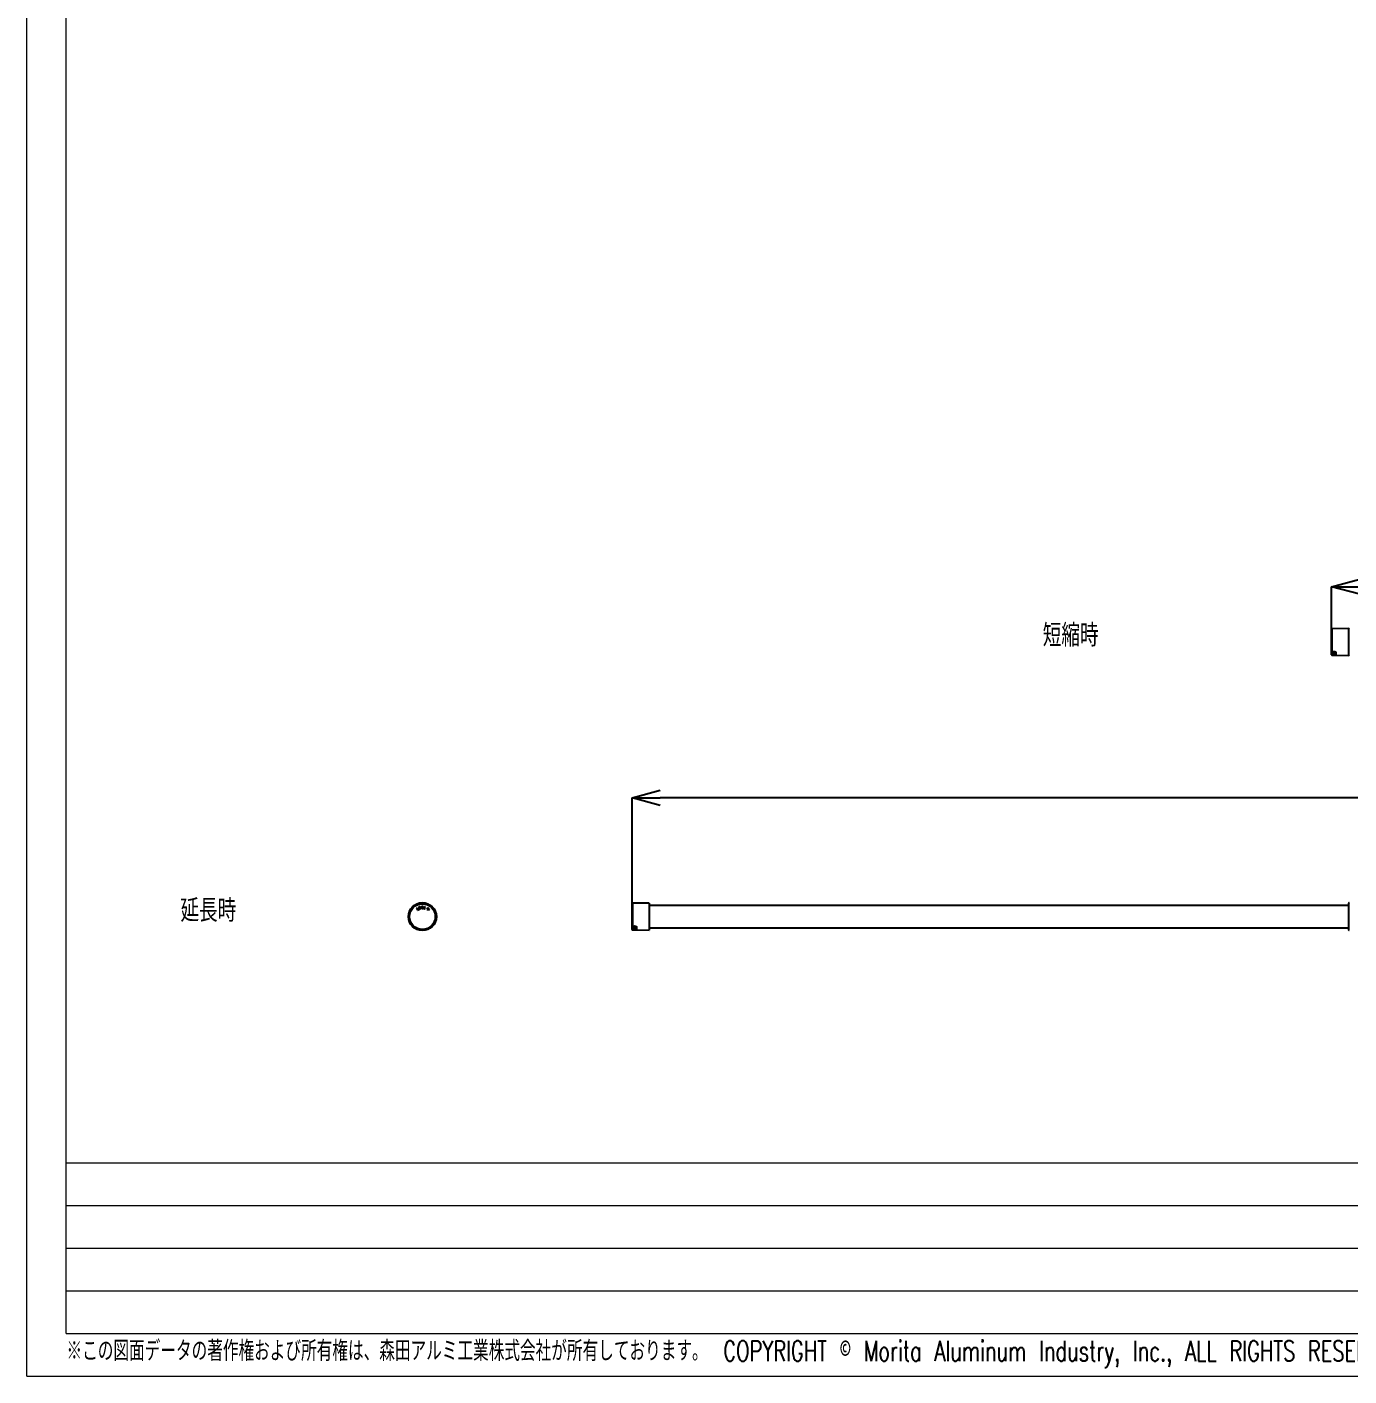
# Model space of a CAD drawing. Header units: millimetres. Extents: x -1 to 4006, y -1 to 3162.
# Drawn here: x 7 to 1557, y -1 to 1580 of the extents above; entities that cross this region are included whole.
import ezdxf

# ---------------------------------------------------------------- set-up
doc = ezdxf.new("R2010")
doc.units = ezdxf.units.MM
doc.header["$PDSIZE"] = -1
doc.layers.add('レイヤー_1', color=179, linetype='Continuous')
doc.styles.add('SLDTEXTSTYLE0', font='TXT', dxfattribs={"width": 0.7, "bigfont": 'bigfont'})
doc.styles.add('SLDTEXTSTYLE1', font='TXT', dxfattribs={"width": 0.75, "bigfont": 'bigfont'})
doc.dimstyles.new('SLDDIMSTYLE5', dxfattribs={"dimtxt": 35, "dimasz": 33.02, "dimexe": 0, "dimexo": 0.0625, "dimgap": 8.75, "dimtad": 1, "dimdec": 1, "dimlfac": 10, "dimrnd": 1e-09, "dimzin": 12, "dimdsep": 46, "dimtxsty": 'SLDTEXTSTYLE1', "dimblk1": 'OPEN30', "dimblk2": 'OPEN30', "dimsah": 1, "dimcen": 0.09, "dimadec": 0, "dimazin": 3, "dimtfac": 1, "dimtdec": 1, "dimtofl": 0, "dimtmove": 0, "dimatfit": 3, "dimldrblk": 'OPEN30', "dimfxl": 1, "dimfrac": 2, "dimtolj": 1, "dimtzin": 12, "dimarcsym": 0})
doc.dimstyles.new('SLDDIMSTYLE8', dxfattribs={"dimtxt": 35, "dimasz": 33.02, "dimexe": 0, "dimexo": 0.0625, "dimgap": 8.75, "dimtad": 1, "dimdec": 1, "dimlfac": 10, "dimrnd": 1e-09, "dimzin": 4, "dimdsep": 46, "dimtxsty": 'SLDTEXTSTYLE1', "dimblk1": 'OPEN30', "dimblk2": 'OPEN30', "dimsah": 1, "dimcen": 0.09, "dimadec": 0, "dimazin": 1, "dimtfac": 1, "dimtdec": 1, "dimtofl": 0, "dimtmove": 0, "dimatfit": 3, "dimldrblk": 'OPEN30', "dimfxl": 1, "dimfrac": 2, "dimtolj": 1, "dimtzin": 12, "dimarcsym": 0})

# ---------------------------------------------------------------- blocks, each defined once
blk = doc.blocks.new('_Open30')
at = {"color": 0, "linetype": 'ByBlock', "lineweight": -2}
for p, q in [((-1, 0.267949), (0, 0)), ((0, 0), (-1, -0.267949)), ((0, 0), (-1, 0))]:
    blk.add_line(p, q, dxfattribs=at)
blk = doc.blocks.new('*D75')
at = {"layer": 'Defpoints', "color": 0, "ltscale": 10}
for p in [(1536.7, 924.2), (1536.7, 874.5), (3306.6, 874.5)]:
    blk.add_point(p, dxfattribs=at)
at = {"layer": 'レイヤー_1', "color": 0, "lineweight": -2, "ltscale": 10}
for p, q in [((1536.7, 874.6), (1536.7, 924.2)), ((3273.6, 924.2), (1569.7, 924.2)), ((3306.6, 874.6), (3306.6, 924.2))]:
    blk.add_line(p, q, dxfattribs=at)
at = {"layer": 'レイヤー_1', "color": 0, "lineweight": -2, "ltscale": 10, "xscale": 33.02, "yscale": 33.02, "zscale": 33.02, "rotation": 180}
blk.add_blockref('_Open30', (1536.7, 924.2), dxfattribs=at)
at = {"layer": 'レイヤー_1', "color": 0, "lineweight": -2, "ltscale": 10, "xscale": 33.02, "yscale": 33.02, "zscale": 33.02}
blk.add_blockref('_Open30', (3306.6, 924.2), dxfattribs=at)
at = {"layer": 'レイヤー_1', "color": 0, "ltscale": 10, "insert": (2379.8, 968), "char_height": 35, "attachment_point": 2, "style": 'SLDTEXTSTYLE1'}
blk.add_mtext('\\A1;17699', dxfattribs=at)
blk = doc.blocks.new('*D73')
at = {"layer": 'Defpoints', "color": 0, "ltscale": 10}
for p in [(716.6, 676.8), (716.6, 552.6), (3306.6, 552.6)]:
    blk.add_point(p, dxfattribs=at)
at = {"layer": 'レイヤー_1', "color": 0, "lineweight": -2, "ltscale": 10}
for p, q in [((716.6, 552.7), (716.6, 676.8)), ((3273.6, 676.8), (749.6, 676.8)), ((3306.6, 552.7), (3306.6, 676.8))]:
    blk.add_line(p, q, dxfattribs=at)
at = {"layer": 'レイヤー_1', "color": 0, "lineweight": -2, "ltscale": 10, "xscale": 33.02, "yscale": 33.02, "zscale": 33.02, "rotation": 180}
blk.add_blockref('_Open30', (716.6, 676.8), dxfattribs=at)
at = {"layer": 'レイヤー_1', "color": 0, "lineweight": -2, "ltscale": 10, "xscale": 33.02, "yscale": 33.02, "zscale": 33.02}
blk.add_blockref('_Open30', (3306.6, 676.8), dxfattribs=at)
at = {"layer": 'レイヤー_1', "color": 0, "ltscale": 10, "insert": (2001.3, 720.6), "char_height": 35, "attachment_point": 2, "style": 'SLDTEXTSTYLE1'}
blk.add_mtext('\\A1;25900.0', dxfattribs=at)

msp = doc.modelspace()

# ---------------------------------------------------------------- linework, layer by layer
at = {"color": 7, "linetype": 'Continuous', "lineweight": 25, "ltscale": 10}
for p, q in [((1536.7267, 844.36739), (1536.7267, 874.52352)), ((1556.9267, 875.19546), (1537.22233, 875.0235)), ((1556.9267, 859.44546), (1556.9267, 875.23115)), ((1556.9267, 843.65977), (1556.9267, 859.44546)), ((1537.22233, 843.86741), (1556.9267, 843.69546)), ((1538.42233, 843.95548), (1538.42233, 847.11254)), ((1538.9267, 847.5081), (1538.9267, 844.45875)), ((1540.9267, 848.0081), (1539.4267, 848.0081)), ((1541.4267, 844.428), (1541.4267, 847.5081)), ((1541.92233, 847.11334), (1541.92233, 843.92474)), ((464.23332, 547.5365), (463.88471, 547.31614)), ((463.89675, 547.31342), (463.88471, 547.31614)), ((463.88471, 547.31614), (465.2161, 545.21007)), ((464.23061, 547.52446), (463.89675, 547.31342)), ((463.89675, 547.31342), (465.21881, 545.22211)), ((464.23061, 547.52446), (464.23332, 547.5365)), ((465.39144, 545.68819), (464.23061, 547.52446)), ((465.39415, 545.70023), (464.23332, 547.5365)), ((465.2161, 545.21007), (466.45126, 545.99082)), ((465.21881, 545.22211), (465.2161, 545.21007)), ((465.21881, 545.22211), (466.43922, 545.99354)), ((466.27799, 546.24858), (465.39144, 545.68819)), ((465.39144, 545.68819), (465.39415, 545.70023)), ((466.28071, 546.26062), (465.39415, 545.70023)), ((466.27799, 546.24858), (466.28071, 546.26062)), ((466.43922, 545.99354), (466.27799, 546.24858)), ((466.45126, 545.99082), (466.28071, 546.26062)), ((466.43922, 545.99354), (466.45126, 545.99082)), ((466.4925, 547.35258), (466.48418, 547.34995)), ((466.8864, 547.48776), (466.89471, 547.49041)), ((467.20679, 548.94141), (467.20979, 548.94394)), ((467.20679, 548.94141), (467.20957, 548.94356)), ((467.20679, 548.94141), (467.20901, 548.93437)), ((467.20957, 548.94356), (467.20979, 548.94394)), ((467.28233, 548.65076), (467.28264, 548.65198)), ((467.28264, 548.65198), (467.28981, 548.6447)), ((467.2897, 548.64426), (467.28981, 548.6447)), ((467.87443, 546.77741), (467.87181, 546.78575)), ((468.27088, 547.9441), (468.26255, 547.94149)), ((469.92921, 548.20664), (469.93794, 548.20691)), ((470.81157, 546.97035), (470.8118, 546.96162)), ((470.82233, 549.21959), (470.82265, 549.21087)), ((470.8795, 547.27482), (470.87921, 547.28355)), ((471.29545, 549.14704), (471.37013, 549.44263)), ((471.30153, 549.13545), (471.38042, 549.44774)), ((471.43778, 547.09182), (471.36131, 547.3755)), ((471.44812, 547.087), (471.36705, 547.38774)), ((472.60827, 549.37332), (472.06916, 546.94084)), ((472.07957, 546.94747), (472.06916, 546.94084)), ((472.06916, 546.94084), (472.46834, 546.85233)), ((472.6149, 549.36291), (472.07957, 546.94747)), ((472.07957, 546.94747), (472.46171, 546.86274)), ((472.46171, 546.86274), (472.65855, 547.75092)), ((472.46171, 546.86274), (472.46834, 546.85233)), ((472.46834, 546.85233), (472.66636, 547.74583)), ((472.6149, 549.36291), (472.60827, 549.37332)), ((473.00744, 549.28482), (472.60827, 549.37332)), ((472.99703, 549.27819), (472.6149, 549.36291)), ((472.65855, 547.75092), (472.94907, 547.96488)), ((472.65855, 547.75092), (472.66636, 547.74583)), ((472.66636, 547.74583), (472.94489, 547.95096)), ((472.74409, 548.1369), (472.99703, 549.27819)), ((472.74409, 548.1369), (472.75445, 548.1433)), ((472.76731, 548.13107), (472.74409, 548.1369)), ((472.75445, 548.1433), (473.00744, 549.28482)), ((472.7648, 548.1407), (472.75445, 548.1433)), ((472.76731, 548.13107), (472.7648, 548.1407)), ((472.94907, 547.96488), (472.94489, 547.95096)), ((472.94489, 547.95096), (473.42636, 546.63992)), ((472.94907, 547.96488), (473.4329, 546.64741)), ((472.99703, 549.27819), (473.00744, 549.28482)), ((473.89257, 549.08857), (473.01567, 548.36894)), ((473.02132, 548.36228), (473.01567, 548.36894)), ((473.89482, 549.07913), (473.02132, 548.36228)), ((473.27053, 548.1396), (474.36181, 548.97559)), ((473.27053, 548.1396), (473.28101, 548.13664)), ((473.88099, 546.54806), (473.27053, 548.1396)), ((473.28101, 548.13664), (474.38199, 548.98005)), ((473.89495, 546.53602), (473.28101, 548.13664)), ((473.4329, 546.64741), (473.42636, 546.63992)), ((473.42636, 546.63992), (473.89495, 546.53602)), ((473.4329, 546.64741), (473.88099, 546.54806)), ((473.88099, 546.54806), (473.89495, 546.53602)), ((473.89482, 549.07913), (473.89257, 549.08857)), ((474.38199, 548.98005), (473.89257, 549.08857)), ((474.36181, 548.97559), (473.89482, 549.07913)), ((474.36181, 548.97559), (474.38199, 548.98005)), ((477.26653, 547.90031), (476.10071, 546.03461)), ((476.11473, 546.04058), (476.10071, 546.03461)), ((476.10071, 546.03461), (479.22776, 545.3777)), ((477.26731, 547.88509), (476.11473, 546.04058)), ((476.11473, 546.04058), (479.20626, 545.39114)), ((477.26731, 547.88509), (477.26653, 547.90031)), ((479.22776, 545.3777), (477.26653, 547.90031)), ((479.20626, 545.39114), (477.26731, 547.88509)), ((479.20626, 545.39114), (479.22776, 545.3777)), ((716.6267, 522.47607), (716.6267, 552.63219)), ((736.8267, 553.30413), (717.12233, 553.13217)), ((736.8267, 553.30413), (736.8267, 521.80413)), ((1556.9267, 550.55413), (736.8267, 550.55413)), ((1556.9267, 537.55413), (1556.9267, 553.33982)), ((469.05151, 522.03342), (469.05151, 522.06415)), ((472.55151, 522.03342), (472.55151, 522.06415)), ((717.12233, 521.97609), (736.8267, 521.80413)), ((718.32233, 522.06415), (718.32233, 525.22121)), ((718.8267, 525.61677), (718.8267, 522.56742)), ((720.8267, 526.11677), (719.3267, 526.11677)), ((721.3267, 522.53667), (721.3267, 525.61677)), ((721.82233, 525.22201), (721.82233, 522.03342)), ((736.8267, 524.55413), (1556.9267, 524.55413)), ((1556.9267, 521.76844), (1556.9267, 537.55413))]:
    msp.add_line(p, q, dxfattribs=at)
at = {"color": 9, "linetype": 'Continuous', "lineweight": 25, "ltscale": 10}
for p, q in [((1537.22233, 875.0235), (1537.22233, 859.44546)), ((1537.22233, 859.44546), (1537.22233, 843.86741)), ((717.12233, 553.13217), (717.12233, 537.55413)), ((717.12233, 537.55413), (717.12233, 521.97609))]:
    msp.add_line(p, q, dxfattribs=at)
at = {"color": 7, "linetype": 'Continuous', "lineweight": 25, "ltscale": 10, "flags": 128}
for points in [[(1541.92233, 843.92474), (1538.9267, 843.95105), (1538.42233, 843.95548)], [(1541.4267, 846.1445), (1540.17799, 846.15549), (1539.22408, 846.16389)], [(1539.42233, 848.14588), (1540.42225, 848.14609), (1540.92233, 848.1462)], [(467.28233, 548.65076), (467.28602, 548.64751), (467.2897, 548.64426)], [(467.94936, 546.4948), (467.95014, 546.49229), (467.95091, 546.48979), (467.95194, 546.48645)], [(468.66335, 548.08261), (468.66585, 548.0834), (468.66835, 548.08419), (468.67168, 548.08525)], [(469.51397, 548.17326), (469.51135, 548.17317), (469.50873, 548.17309), (469.50524, 548.17297)], [(470.79797, 549.51747), (470.79782, 549.52183), (470.79766, 549.52619)], [(471.29545, 549.14704), (471.29849, 549.14125), (471.30153, 549.13545)], [(471.36131, 547.3755), (471.36418, 547.38162), (471.36705, 547.38774)], [(471.37013, 549.44263), (471.37528, 549.4452), (471.38042, 549.44774)], [(471.43778, 547.09182), (471.44295, 547.0894), (471.44812, 547.087)], [(460.03075, 526.25487), (460.04363, 526.25466), (460.05007, 526.25456)], [(481.55296, 526.25456), (481.56584, 526.25477), (481.57227, 526.25487)], [(721.82233, 522.03342), (718.8267, 522.05972), (718.32233, 522.06415)], [(721.3267, 524.25318), (720.07799, 524.26417), (719.12408, 524.27256)], [(719.32233, 526.25456), (720.32225, 526.25477), (720.82233, 526.25487)]]:
    msp.add_lwpolyline(points, dxfattribs=at)
at = {"color": 7, "linetype": 'Continuous', "lineweight": 25, "ltscale": 100}
for radius in [16.3746, 16.25, 16.08551, 15.78569, 15.75, 15.57804, 15.07806]:
    msp.add_circle((470.80151, 537.55413), radius, dxfattribs=at)
for centre, radius, start, end in [((1537.2267, 874.52352), 0.5, 90.5, 180), ((1557.2267, 875.23115), 0.3, 92, 180), ((1537.2267, 844.36739), 0.5, 180, 269.5), ((1538.4725, 847.5679), 0.45811, 263.71272804, 352.50002907), ((1540.98659, 848.12646), 1.56438, 179.28853271, 184.33907769), ((1542.49332, 848.12672), 1.57111, 179.28952036, 184.32985269), ((1541.87865, 847.56702), 0.45578, 187.42804493, 275.49897909), ((1557.2267, 843.65977), 0.3, 180, 268), ((1557.2267, 553.33982), 0.3, 92, 180), ((717.1267, 552.63219), 0.5, 90.5, 180), ((470.80151, 537.55413), 15.61906, 232.14401994, 263.56692395), ((470.80151, 537.55413), 15.58851, 232.29349672, 263.55426562), ((470.80151, 537.55413), 15.61906, 276.43307605, 307.85598006), ((470.80151, 537.55413), 15.58851, 276.44573438, 307.70650328), ((717.1267, 522.47607), 0.5, 180, 269.5), ((718.3725, 525.67657), 0.45811, 263.71272804, 352.50002907), ((720.88659, 526.23513), 1.56438, 179.28853271, 184.33907769), ((722.39332, 526.23539), 1.57111, 179.28952036, 184.32985269), ((721.77865, 525.6757), 0.45578, 187.42804493, 275.49897909), ((736.5267, 529.17682), 0.5, 0, 53.13010235), ((736.5267, 529.17682), 0.5, 306.86989765, 0), ((1557.2267, 521.76844), 0.3, 180, 268)]:
    msp.add_arc(centre, radius, start, end, dxfattribs=at)
at = {"color": 7, "linetype": 'Continuous', "lineweight": 25, "ltscale": 10}
for points, knots in [([(1539.42233, 848.14588), (1539.36021, 848.14227), (1539.21022, 848.13354), (1538.96991, 848.04788), (1538.72758, 847.87786), (1538.47766, 847.55492), (1538.44432, 847.28837), (1538.42233, 847.11254)], [0, 0, 0, 0, 0.0901597132, 0.2176998948, 0.3839834454, 0.593631985, 1, 1, 1, 1]), ([(1538.9267, 844.45875), (1538.92112, 844.40188), (1538.90996, 844.28815), (1538.82288, 844.13668), (1538.69487, 844.02292), (1538.55309, 843.96308), (1538.45962, 843.95765), (1538.42233, 843.95548)], [0, 0, 0, 0, 0.2152915258, 0.4306077308, 0.645221256, 0.8584871831, 1, 1, 1, 1]), ([(1538.9267, 847.5081), (1538.93653, 847.59154), (1538.95105, 847.7147), (1539.07333, 847.87227), (1539.18329, 847.95085), (1539.27675, 847.98665), (1539.343, 848.00219), (1539.38959, 848.00772), (1539.42119, 848.00804), (1539.4267, 848.0081)], [0, 0, 0, 0, 0.4595873242, 0.6783215911, 0.8329638125, 0.9029143692, 0.9352821436, 0.9887299912, 1, 1, 1, 1]), ([(1539.22408, 846.16389), (1539.19059, 846.16749), (1539.12362, 846.17469), (1539.03466, 846.22697), (1538.96745, 846.30347), (1538.93179, 846.38817), (1538.92814, 846.44423), (1538.9267, 846.46649)], [0, 0, 0, 0, 0.2136025407, 0.4271766639, 0.641565958, 0.8576918469, 1, 1, 1, 1]), ([(1540.92233, 848.1462), (1541.00911, 848.13922), (1541.18292, 848.12526), (1541.43896, 848.01232), (1541.68955, 847.80792), (1541.8851, 847.48734), (1541.90926, 847.24466), (1541.92233, 847.11334)], [0, 0, 0, 0, 0.1263160688, 0.2529862014, 0.4313557491, 0.6922905112, 1, 1, 1, 1]), ([(1540.9267, 848.0081), (1540.95265, 848.00691), (1540.99739, 848.00487), (1541.0837, 847.98584), (1541.19423, 847.93868), (1541.31622, 847.83667), (1541.4094, 847.68382), (1541.42051, 847.57095), (1541.4267, 847.5081)], [0, 0, 0, 0, 0.0535194102, 0.0922585557, 0.196854112, 0.3675674544, 0.6478256226, 1, 1, 1, 1]), ([(1541.92233, 843.92474), (1541.86643, 843.93075), (1541.75464, 843.94276), (1541.60617, 844.02998), (1541.49416, 844.15757), (1541.43507, 844.29838), (1541.42906, 844.39132), (1541.4267, 844.428)], [0, 0, 0, 0, 0.2141728266, 0.4283245327, 0.6430833957, 0.859142135, 1, 1, 1, 1]), ([(467.20979, 548.94394), (467.07048, 548.88499), (466.82111, 548.77946), (466.55883, 548.48224), (466.41901, 548.1461), (466.38525, 547.75378), (466.44945, 547.49171), (466.48418, 547.34995)], [0, 0, 0, 0, 0.2285471579, 0.40912025, 0.5895096817, 0.7779641573, 1, 1, 1, 1]), ([(467.20901, 548.93437), (467.20285, 548.93214), (467.04413, 548.87456), (466.78181, 548.73847), (466.53176, 548.41891), (466.41322, 548.07416), (466.40269, 547.70665), (466.46293, 547.46917), (466.4925, 547.35258)], [0, 0, 0, 0, 0.0101167323, 0.2607121734, 0.441979356, 0.6229641343, 0.8148845051, 1, 1, 1, 1]), ([(466.48418, 547.34995), (466.56354, 547.16022), (466.69108, 546.85529), (467.03988, 546.55502), (467.38134, 546.42395), (467.69815, 546.42136), (467.87941, 546.46785), (467.95194, 546.48645)], [0, 0, 0, 0, 0.3184709564, 0.5118109384, 0.7060147892, 0.8823578817, 1, 1, 1, 1]), ([(466.4925, 547.35258), (466.57197, 547.16278), (466.69921, 546.85889), (467.04705, 546.56112), (467.38563, 546.43225), (467.69893, 546.43047), (467.87799, 546.47646), (467.94936, 546.4948)], [0, 0, 0, 0, 0.3208230546, 0.5136974178, 0.7074362513, 0.8833771649, 1, 1, 1, 1]), ([(466.8864, 547.48776), (466.84765, 547.66991), (466.79168, 547.93304), (466.85962, 548.26454), (466.96819, 548.45458), (467.11649, 548.58048), (467.23028, 548.6287), (467.28233, 548.65076)], [0, 0, 0, 0, 0.4032532216, 0.5825186843, 0.7293977142, 0.8762157365, 1, 1, 1, 1]), ([(466.89471, 547.49041), (466.85621, 547.67131), (466.80069, 547.93214), (466.86763, 548.26038), (466.9743, 548.44807), (467.12202, 548.57379), (467.23634, 548.62183), (467.2897, 548.64426)], [0, 0, 0, 0, 0.4030253924, 0.5810966609, 0.7268209945, 0.8724936684, 1, 1, 1, 1]), ([(467.87443, 546.77741), (467.77605, 546.75985), (467.6093, 546.73009), (467.36216, 546.81512), (467.13881, 546.99872), (466.97568, 547.23894), (466.90902, 547.42471), (466.8864, 547.48776)], [0, 0, 0, 0, 0.2178196307, 0.3691949512, 0.562390784, 0.851491887, 1, 1, 1, 1]), ([(467.87181, 546.78575), (467.77328, 546.7683), (467.60717, 546.73888), (467.36162, 546.8256), (467.14106, 547.00959), (466.98157, 547.24751), (466.91634, 547.42994), (466.89471, 547.49041)], [0, 0, 0, 0, 0.2201618479, 0.3711892391, 0.5659994264, 0.8561345662, 1, 1, 1, 1]), ([(468.66335, 548.08261), (468.58333, 548.2724), (468.45533, 548.57597), (468.10756, 548.87386), (467.77233, 548.99994), (467.46109, 548.99811), (467.28345, 548.95319), (467.20901, 548.93437)], [0, 0, 0, 0, 0.3219178847, 0.5149212154, 0.7093304175, 0.8781955, 1, 1, 1, 1]), ([(468.67168, 548.08525), (468.59177, 548.27498), (468.46343, 548.57973), (468.11435, 548.88023), (467.77588, 549.00843), (467.46237, 549.00713), (467.28386, 548.96224), (467.20957, 548.94356)], [0, 0, 0, 0, 0.3200944619, 0.5141365334, 0.7095837839, 0.8791433634, 1, 1, 1, 1]), ([(467.28264, 548.65198), (467.38119, 548.66964), (467.54678, 548.69932), (467.77521, 548.62604), (467.98783, 548.46277), (468.16562, 548.23057), (468.24109, 548.02517), (468.27088, 547.9441)], [0, 0, 0, 0, 0.2185882847, 0.367292568, 0.5156338249, 0.8088290732, 1, 1, 1, 1]), ([(467.28981, 548.6447), (467.38873, 548.66178), (467.55393, 548.69031), (467.79491, 548.60817), (468.01364, 548.42274), (468.17595, 548.18734), (468.24175, 548.00054), (468.26255, 547.94149)], [0, 0, 0, 0, 0.2219697706, 0.3706631742, 0.5549972454, 0.8593264493, 1, 1, 1, 1]), ([(468.26255, 547.94149), (468.29903, 547.78827), (468.35712, 547.54435), (468.30888, 547.22375), (468.20913, 547.00964), (468.05627, 546.86393), (467.93144, 546.81103), (467.87181, 546.78575)], [0, 0, 0, 0, 0.3439163962, 0.547504636, 0.7022865312, 0.8577745685, 1, 1, 1, 1]), ([(468.27088, 547.9441), (468.30762, 547.78955), (468.36614, 547.54341), (468.31699, 547.21966), (468.21552, 547.00334), (468.0607, 546.85629), (467.93456, 546.80287), (467.87443, 546.77741)], [0, 0, 0, 0, 0.3434135562, 0.5469609065, 0.7021541024, 0.8580346364, 1, 1, 1, 1]), ([(467.94936, 546.4948), (468.10483, 546.56133), (468.37165, 546.67551), (468.63317, 547.00066), (468.76467, 547.37394), (468.75092, 547.74947), (468.68801, 547.98881), (468.66335, 548.08261)], [0, 0, 0, 0, 0.2549825989, 0.4376162452, 0.6206246565, 0.8513122473, 1, 1, 1, 1]), ([(467.95194, 546.48645), (468.10874, 546.55361), (468.37778, 546.66884), (468.64124, 546.99686), (468.77354, 547.3731), (468.75961, 547.75084), (468.69637, 547.99135), (468.67168, 548.08525)], [0, 0, 0, 0, 0.2554093153, 0.4382292249, 0.6214199857, 0.8521939089, 1, 1, 1, 1]), ([(470.79766, 549.52619), (470.59336, 549.50029), (470.25367, 549.45723), (469.85288, 549.18442), (469.6009, 548.84251), (469.51141, 548.48158), (469.50686, 548.2539), (469.50524, 548.17297)], [0, 0, 0, 0, 0.2896164971, 0.4815338008, 0.6745472577, 0.8843249088, 1, 1, 1, 1]), ([(469.50524, 548.17297), (469.53105, 547.96793), (469.57194, 547.64313), (469.83673, 547.27642), (470.1376, 547.06978), (470.47612, 546.96794), (470.7054, 546.96362), (470.8118, 546.96162)], [0, 0, 0, 0, 0.3033534891, 0.4805571599, 0.6578110248, 0.8412007008, 1, 1, 1, 1]), ([(470.79797, 549.51747), (470.59359, 549.49145), (470.25492, 549.44833), (469.8566, 549.17575), (469.60737, 548.8353), (469.51992, 548.47759), (469.51552, 548.25234), (469.51397, 548.17326)], [0, 0, 0, 0, 0.2915766484, 0.4831743242, 0.675901366, 0.8862151061, 1, 1, 1, 1]), ([(469.51397, 548.17326), (469.53987, 547.96811), (469.58076, 547.64416), (469.84576, 547.28009), (470.14502, 547.07608), (470.48034, 546.97641), (470.70703, 546.97226), (470.81157, 546.97035)], [0, 0, 0, 0, 0.3055020089, 0.4824024356, 0.6593280774, 0.8428895471, 1, 1, 1, 1]), ([(469.92921, 548.20664), (469.93504, 548.34817), (469.94466, 548.58141), (470.08657, 548.87977), (470.28669, 549.06937), (470.54027, 549.19279), (470.72578, 549.21042), (470.82233, 549.21959)], [0, 0, 0, 0, 0.2763188635, 0.4553954253, 0.6352486509, 0.8101834763, 1, 1, 1, 1]), ([(470.8795, 547.27482), (470.73399, 547.28261), (470.50106, 547.29508), (470.22279, 547.4613), (470.0429, 547.67996), (469.95045, 547.94224), (469.93556, 548.12753), (469.92921, 548.20664)], [0, 0, 0, 0, 0.2857949085, 0.457484051, 0.6293945976, 0.8417759367, 1, 1, 1, 1]), ([(469.93794, 548.20691), (469.9437, 548.3474), (469.95319, 548.57862), (470.09358, 548.8743), (470.29151, 549.06186), (470.54268, 549.18428), (470.72667, 549.20175), (470.82265, 549.21087)], [0, 0, 0, 0, 0.2767895838, 0.4555162041, 0.6350274918, 0.8096074646, 1, 1, 1, 1]), ([(470.87921, 547.28355), (470.73521, 547.29119), (470.50476, 547.30342), (470.22923, 547.46747), (470.05104, 547.6836), (469.95913, 547.94375), (469.9443, 548.12786), (469.93794, 548.20691)], [0, 0, 0, 0, 0.2854223019, 0.456798016, 0.6284008003, 0.8404520302, 1, 1, 1, 1]), ([(471.38042, 549.44774), (471.33039, 549.46428), (471.23057, 549.49727), (471.03465, 549.5264), (470.88995, 549.52627), (470.79766, 549.52619)], [0, 0, 0, 0, 0.2668805569, 0.5324043314, 1, 1, 1, 1]), ([(471.37013, 549.44263), (471.31921, 549.45882), (471.21762, 549.49112), (471.0252, 549.51795), (470.88502, 549.51765), (470.79797, 549.51747)], [0, 0, 0, 0, 0.2758568374, 0.5503031117, 1, 1, 1, 1]), ([(470.81157, 546.97035), (470.91677, 546.97771), (471.07572, 546.98884), (471.28567, 547.03296), (471.38686, 547.07211), (471.43778, 547.09182)], [0, 0, 0, 0, 0.4930191426, 0.7448610503, 1, 1, 1, 1]), ([(470.8118, 546.96162), (470.91872, 546.96917), (471.0803, 546.98058), (471.29376, 547.02592), (471.39643, 547.06654), (471.44812, 547.087)], [0, 0, 0, 0, 0.4927123982, 0.7446174008, 1, 1, 1, 1]), ([(470.82233, 549.21959), (470.86358, 549.2197), (470.94612, 549.21991), (471.10645, 549.20509), (471.22076, 549.16998), (471.29545, 549.14704)], [0, 0, 0, 0, 0.2571957296, 0.5145729787, 1, 1, 1, 1]), ([(470.82265, 549.21087), (470.8639, 549.21097), (470.94644, 549.21118), (471.10886, 549.196), (471.22496, 549.15951), (471.30153, 549.13545)], [0, 0, 0, 0, 0.2538919307, 0.5079677122, 1, 1, 1, 1]), ([(471.36705, 547.38774), (471.3274, 547.37147), (471.24814, 547.33895), (471.08495, 547.29944), (470.96072, 547.28984), (470.87921, 547.28355)], [0, 0, 0, 0, 0.2560409092, 0.5118304692, 1, 1, 1, 1]), ([(471.36131, 547.3755), (471.32146, 547.35968), (471.24182, 547.32806), (471.08066, 547.29006), (470.95872, 547.28082), (470.8795, 547.27482)], [0, 0, 0, 0, 0.259717022, 0.5190243814, 1, 1, 1, 1]), ([(473.01567, 548.36894), (472.9944, 548.35032), (472.95185, 548.31308), (472.86751, 548.23778), (472.80588, 548.17953), (472.7648, 548.1407)], [0, 0, 0, 0, 0.250039436, 0.5000837824, 1, 1, 1, 1]), ([(473.02132, 548.36228), (473.00005, 548.34366), (472.9575, 548.30642), (472.8937, 548.24946), (472.8305, 548.19079), (472.78838, 548.15098), (472.76731, 548.13107)], [0, 0, 0, 0, 0.2468972771, 0.4937994318, 0.7468848543, 1, 1, 1, 1]), ([(461.21643, 525.22201), (461.1926, 525.2406), (460.97541, 525.41008), (460.65208, 525.67863), (460.31503, 525.98088), (460.13337, 526.15194), (460.04211, 526.24137), (460.03418, 526.2508), (460.03075, 526.25487)], [0, 0, 0, 0, 0.0442694795, 0.4035995002, 0.6108184157, 0.7758797354, 0.9032977702, 1, 1, 1, 1]), ([(460.07776, 526.23048), (460.07773, 526.23051), (460.07761, 526.23061), (460.09341, 526.21663), (460.1207, 526.19176), (460.13806, 526.17594)], [0, 0, 0, 0, 0.1018910569, 0.4284756985, 1, 1, 1, 1]), ([(461.26731, 525.22121), (461.10867, 525.34665), (460.80362, 525.58784), (460.43992, 525.90281), (460.21785, 526.10328), (460.15499, 526.16059), (460.1381, 526.17599)], [0, 0, 0, 0, 0.3596945508, 0.6916360789, 0.9171708213, 1, 1, 1, 1]), ([(481.36463, 526.08522), (481.33284, 526.05638), (481.22802, 525.9613), (480.88601, 525.65964), (480.55444, 525.39547), (480.33571, 525.22121)], [0, 0, 0, 0, 0.1290366567, 0.425451082, 1, 1, 1, 1]), ([(481.57227, 526.25487), (481.56607, 526.2479), (481.55366, 526.23393), (481.43737, 526.12099), (481.21805, 525.91659), (480.85585, 525.59601), (480.55137, 525.35333), (480.3866, 525.22201)], [0, 0, 0, 0, 0.1263160688, 0.2529862014, 0.4313557491, 0.6922905112, 1, 1, 1, 1]), ([(481.36478, 526.08504), (481.40031, 526.11727), (481.46487, 526.17583), (481.51629, 526.2226), (481.52228, 526.22785), (481.52441, 526.22972)], [0, 0, 0, 0, 0.4411669914, 0.8016449066, 1, 1, 1, 1]), ([(719.32233, 526.25456), (719.26021, 526.25094), (719.11022, 526.24221), (718.86991, 526.15655), (718.62758, 525.98653), (718.37766, 525.66359), (718.34432, 525.39704), (718.32233, 525.22121)], [0, 0, 0, 0, 0.0901597132, 0.2176998948, 0.3839834454, 0.593631985, 1, 1, 1, 1]), ([(718.8267, 522.56742), (718.82112, 522.51056), (718.80996, 522.39682), (718.72288, 522.24535), (718.59487, 522.13159), (718.45309, 522.07175), (718.35962, 522.06632), (718.32233, 522.06415)], [0, 0, 0, 0, 0.2152915258, 0.4306077308, 0.645221256, 0.8584871831, 1, 1, 1, 1]), ([(718.8267, 525.61677), (718.83653, 525.70021), (718.85105, 525.82337), (718.97333, 525.98094), (719.08329, 526.05952), (719.17675, 526.09532), (719.243, 526.11086), (719.28959, 526.11639), (719.32119, 526.11672), (719.3267, 526.11677)], [0, 0, 0, 0, 0.4595873242, 0.6783215911, 0.8329638125, 0.9029143692, 0.9352821436, 0.9887299912, 1, 1, 1, 1]), ([(719.12408, 524.27256), (719.09059, 524.27616), (719.02362, 524.28336), (718.93466, 524.33564), (718.86745, 524.41214), (718.83179, 524.49684), (718.82814, 524.5529), (718.8267, 524.57516)], [0, 0, 0, 0, 0.2136025407, 0.4271766639, 0.641565958, 0.8576918469, 1, 1, 1, 1]), ([(720.82233, 526.25487), (720.90911, 526.2479), (721.08292, 526.23393), (721.33896, 526.12099), (721.58955, 525.91659), (721.7851, 525.59601), (721.80926, 525.35333), (721.82233, 525.22201)], [0, 0, 0, 0, 0.1263160688, 0.2529862014, 0.4313557491, 0.6922905112, 1, 1, 1, 1]), ([(720.8267, 526.11677), (720.85265, 526.11559), (720.89739, 526.11354), (720.9837, 526.09451), (721.09423, 526.04735), (721.21622, 525.94534), (721.3094, 525.79249), (721.32051, 525.67962), (721.3267, 525.61677)], [0, 0, 0, 0, 0.0535194102, 0.0922585557, 0.196854112, 0.3675674544, 0.6478256226, 1, 1, 1, 1]), ([(721.82233, 522.03342), (721.76643, 522.03942), (721.65464, 522.05143), (721.50617, 522.13865), (721.39416, 522.26624), (721.33507, 522.40705), (721.32906, 522.49999), (721.3267, 522.53667)], [0, 0, 0, 0, 0.2141728266, 0.4283245327, 0.6430833957, 0.859142135, 1, 1, 1, 1])]:
    msp.add_open_spline(points, degree=3, knots=knots, dxfattribs=at)
at = {"color": 9, "linetype": 'Continuous', "lineweight": 25, "ltscale": 10}
for points, knots in [([(460.1381, 526.17599), (460.1205, 526.19205), (460.06571, 526.24206), (460.05639, 526.2495), (460.05007, 526.25456)], [0, 0, 0, 0, 0.3211543857, 1, 1, 1, 1]), ([(481.55296, 526.25456), (481.54812, 526.25072), (481.53642, 526.24144), (481.47045, 526.18071), (481.39323, 526.11103), (481.36463, 526.08522)], [0, 0, 0, 0, 0.3080086072, 0.743718441, 1, 1, 1, 1])]:
    msp.add_open_spline(points, degree=3, knots=knots, dxfattribs=at)
at = {"layer": 'レイヤー_1', "color": 179, "lineweight": 18, "ltscale": 10}
for p, q in [((7.15009, -1.04618), (7.15009, 2808.96662)), ((52.90785, 48.95938), (52.90785, 2763.96678)), ((52.90785, 248.96095), (3960.73995, 248.96095)), ((52.90785, 198.96228), (2537.13462, 198.96228)), ((52.90785, 148.95672), (3509.58402, 148.95672)), ((52.90785, 98.95805), (418.95613, 98.95805)), ((418.95613, 98.95805), (2537.13462, 98.95805)), ((52.90785, 48.95938), (3960.73995, 48.95938)), ((7.15009, -1.04618), (4006.49771, -1.04618))]:
    msp.add_line(p, q, dxfattribs=at)

# ---------------------------------------------------------------- texts
at = {"layer": 'レイヤー_1', "ltscale": 10, "attachment_point": 1}
for s, insert, char_height, style in [('短縮時', (1198.07872, 880.5813), 26.458333, 'SLDTEXTSTYLE1'), ('延長時', (187.03658, 557.87175), 26.458333, 'SLDTEXTSTYLE1'), ('※この図面データの著作権および所有権は、森田アルミ工業株式会社が所有しております。\u3000COPYRIGHT © Morita Aluminum Industry, Inc., ALL RIGHTS RESERVED', (53.47397, 40.28528), 23.8125, 'SLDTEXTSTYLE0')]:
    msp.add_mtext(s, dxfattribs=dict(at, insert=insert, char_height=char_height, style=style))

# ---------------------------------------------------------------- dimensions: what is measured, and where the dimension line sits
at = {"layer": 'レイヤー_1', "ltscale": 10}
for base, p1, p2, dimstyle, picture, middle in [((1536.7267, 924.24272), (3306.6267, 874.52352), (1536.7267, 874.52352), 'SLDDIMSTYLE5', '*D75', (2379.80388, 924.24272)), ((716.6267, 676.81612), (3306.6267, 552.63219), (716.6267, 552.63219), 'SLDDIMSTYLE8', '*D73', (2001.27098, 676.81612))]:
    dim = msp.add_linear_dim(base=base, p1=p1, p2=p2, dimstyle=dimstyle, dxfattribs=at)
    dim.commit()
    dim.dimension.update_dxf_attribs({"geometry": picture, "text_midpoint": middle, "dimtype": 160})

doc.saveas('drawing.dxf')
